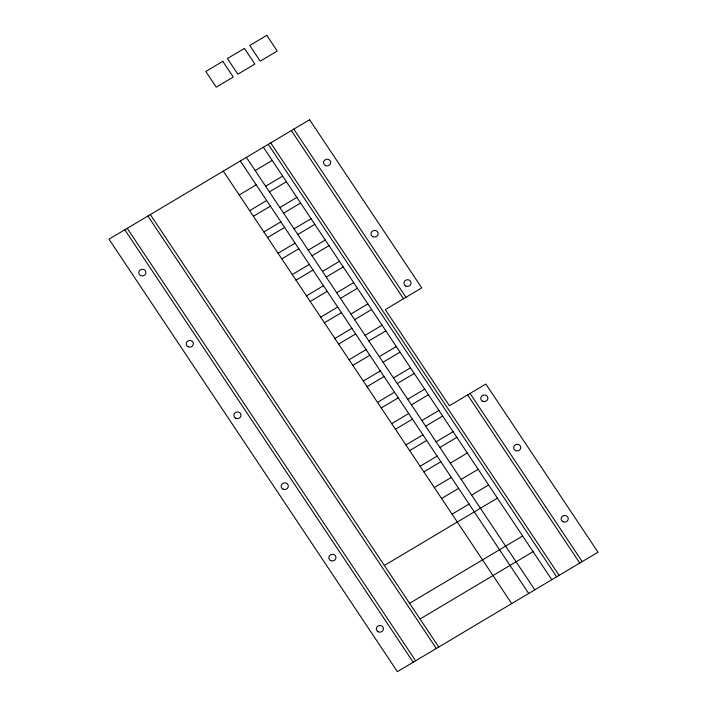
<?xml version="1.0" encoding="UTF-8"?>
<svg xmlns="http://www.w3.org/2000/svg" width="707" height="707" viewBox="0 0 707 707"><rect width="100%" height="100%" fill="white"/><g stroke="black" fill="none" stroke-linecap="round" stroke-linejoin="round"><path stroke-width="1.06" d="M255.183 170.564L272.195 160.436M239.187 194.973L256.199 184.845M265.646 186.25L282.65 176.123M269.394 191.871L286.397 181.743M249.651 210.659L266.654 200.532M253.389 216.271L270.401 206.144M279.848 207.549L296.86 197.421M283.595 213.169L300.608 203.042M263.852 231.958L280.856 221.83M267.6 237.57L284.603 227.442M294.05 228.847L311.062 218.719M297.797 234.468L314.809 224.34M278.054 253.256L295.066 243.128M281.801 258.877L298.814 248.74M308.261 250.154L325.264 240.027M312.008 255.766L329.011 245.638M292.256 274.555L309.268 264.427M296.003 280.175L313.015 270.047M322.463 271.453L339.475 261.325M326.21 277.064L343.222 266.937M306.467 295.853L323.47 285.725M310.214 301.474L327.217 291.346M336.665 292.751L353.677 282.623M340.412 298.372L357.424 288.235M320.669 317.16L337.681 307.032M324.416 322.772L341.428 312.644M350.875 314.049L367.879 303.922M354.614 319.67L371.626 309.542M334.871 338.459L351.883 328.331M338.618 344.07L355.63 333.943M365.077 335.348L382.089 325.22M368.824 340.968L385.828 330.841M349.081 359.757L366.085 349.629M352.828 365.378L369.832 355.241M379.279 356.655L396.291 346.518M383.026 362.267L400.038 352.139M363.283 381.055L380.295 370.928M367.03 386.676L384.042 376.548M393.49 377.953L410.493 367.826M397.228 383.565L414.24 373.437M377.485 402.354L394.497 392.226M381.232 407.974L398.244 397.847M407.692 399.252L424.704 389.124M411.439 404.864L428.442 394.736M391.696 423.661L408.699 413.524M395.434 429.273L412.446 419.145M421.893 420.55L438.906 410.422M425.641 426.171L442.653 416.043M405.898 444.959L422.91 434.832M409.645 450.571L426.648 440.443M436.104 441.848L453.107 431.721M439.842 447.469L456.855 437.341M420.099 466.258L437.112 456.13M423.847 471.869L440.859 461.742M450.306 463.147L467.318 453.019M434.31 487.556L451.313 477.428M461.15 479.417L478.162 469.289M441.601 498.497L458.613 488.369M471.613 495.103L488.617 484.975M452.065 514.183L469.068 504.056M384.343 565.476L497.41 498.152M409.583 603.318L522.641 535.994M420.038 619.005L533.105 551.672M293.794 129.142L405.942 297.302M470.058 393.445L582.197 561.605M291.364 130.592L403.511 298.752M467.627 394.895L579.767 563.055M270.701 142.902L559.096 575.357M268.262 144.352L556.665 576.806M263.393 147.25L551.796 579.705M246.39 157.378L534.792 589.832M240.3 161.002L528.695 593.465M223.288 171.129L511.691 603.592M150.335 214.575L438.738 647.038M147.904 216.024L436.299 648.478M127.233 228.326L415.636 660.789M124.803 229.775L413.206 662.238M244.419 48.403L227.407 58.531L237.861 74.208L254.873 64.081L244.419 48.403M222.802 61.341L205.79 71.469L216.254 87.155L233.266 77.028L222.802 61.341M266.795 35.35L249.783 45.478L260.238 61.164L277.25 51.037L266.795 35.35M309.604 119.73L108.993 239.187L397.396 671.65L598.007 552.194L485.859 384.034L449.387 405.756L385.271 309.613L421.743 287.89L309.604 119.73M140.622 275.571A3.57 3.332 -9.1 0 0 145.881 272.434A3.57 3.332 -9.1 0 0 140.446 269.8A3.57 3.332 -9.1 0 0 140.622 275.571M188.089 346.757A3.57 3.332 -9.1 0 0 193.356 343.62A3.57 3.332 -9.1 0 0 187.921 340.986A3.57 3.332 -9.1 0 0 188.089 346.757M235.749 418.226A3.57 3.332 -9.1 0 0 241.016 415.089A3.57 3.332 -9.1 0 0 235.581 412.455A3.57 3.332 -9.1 0 0 235.749 418.226M283.047 489.147A3.57 3.332 -9.1 0 0 288.315 486.009A3.57 3.332 -9.1 0 0 282.88 483.376A3.57 3.332 -9.1 0 0 283.047 489.147M330.708 560.607A3.57 3.332 -9.1 0 0 335.975 557.478A3.57 3.332 -9.1 0 0 330.54 554.836A3.57 3.332 -9.1 0 0 330.708 560.607M378.183 631.793A3.57 3.332 -9.1 0 0 383.45 628.664A3.57 3.332 -9.1 0 0 378.015 626.022A3.57 3.332 -9.1 0 0 378.183 631.793M325.423 165.526A3.57 3.332 -9.1 0 0 330.69 162.389A3.57 3.332 -9.1 0 0 325.247 159.747A3.57 3.332 -9.1 0 0 325.423 165.526M372.898 236.712A3.57 3.332 -9.1 0 0 378.157 233.575A3.57 3.332 -9.1 0 0 372.722 230.942A3.57 3.332 -9.1 0 0 372.898 236.712M405.791 286.035A3.57 3.332 -9.1 0 0 411.059 282.897A3.57 3.332 -9.1 0 0 405.624 280.264A3.57 3.332 -9.1 0 0 405.791 286.035M482.616 401.24A3.57 3.332 -9.1 0 0 487.883 398.103A3.57 3.332 -9.1 0 0 482.448 395.469A3.57 3.332 -9.1 0 0 482.616 401.24M515.509 450.562A3.57 3.332 -9.1 0 0 520.776 447.425A3.57 3.332 -9.1 0 0 515.341 444.791A3.57 3.332 -9.1 0 0 515.509 450.562M562.984 521.748A3.57 3.332 -9.1 0 0 568.251 518.62A3.57 3.332 -9.1 0 0 562.816 515.977A3.57 3.332 -9.1 0 0 562.984 521.748"/></g></svg>
